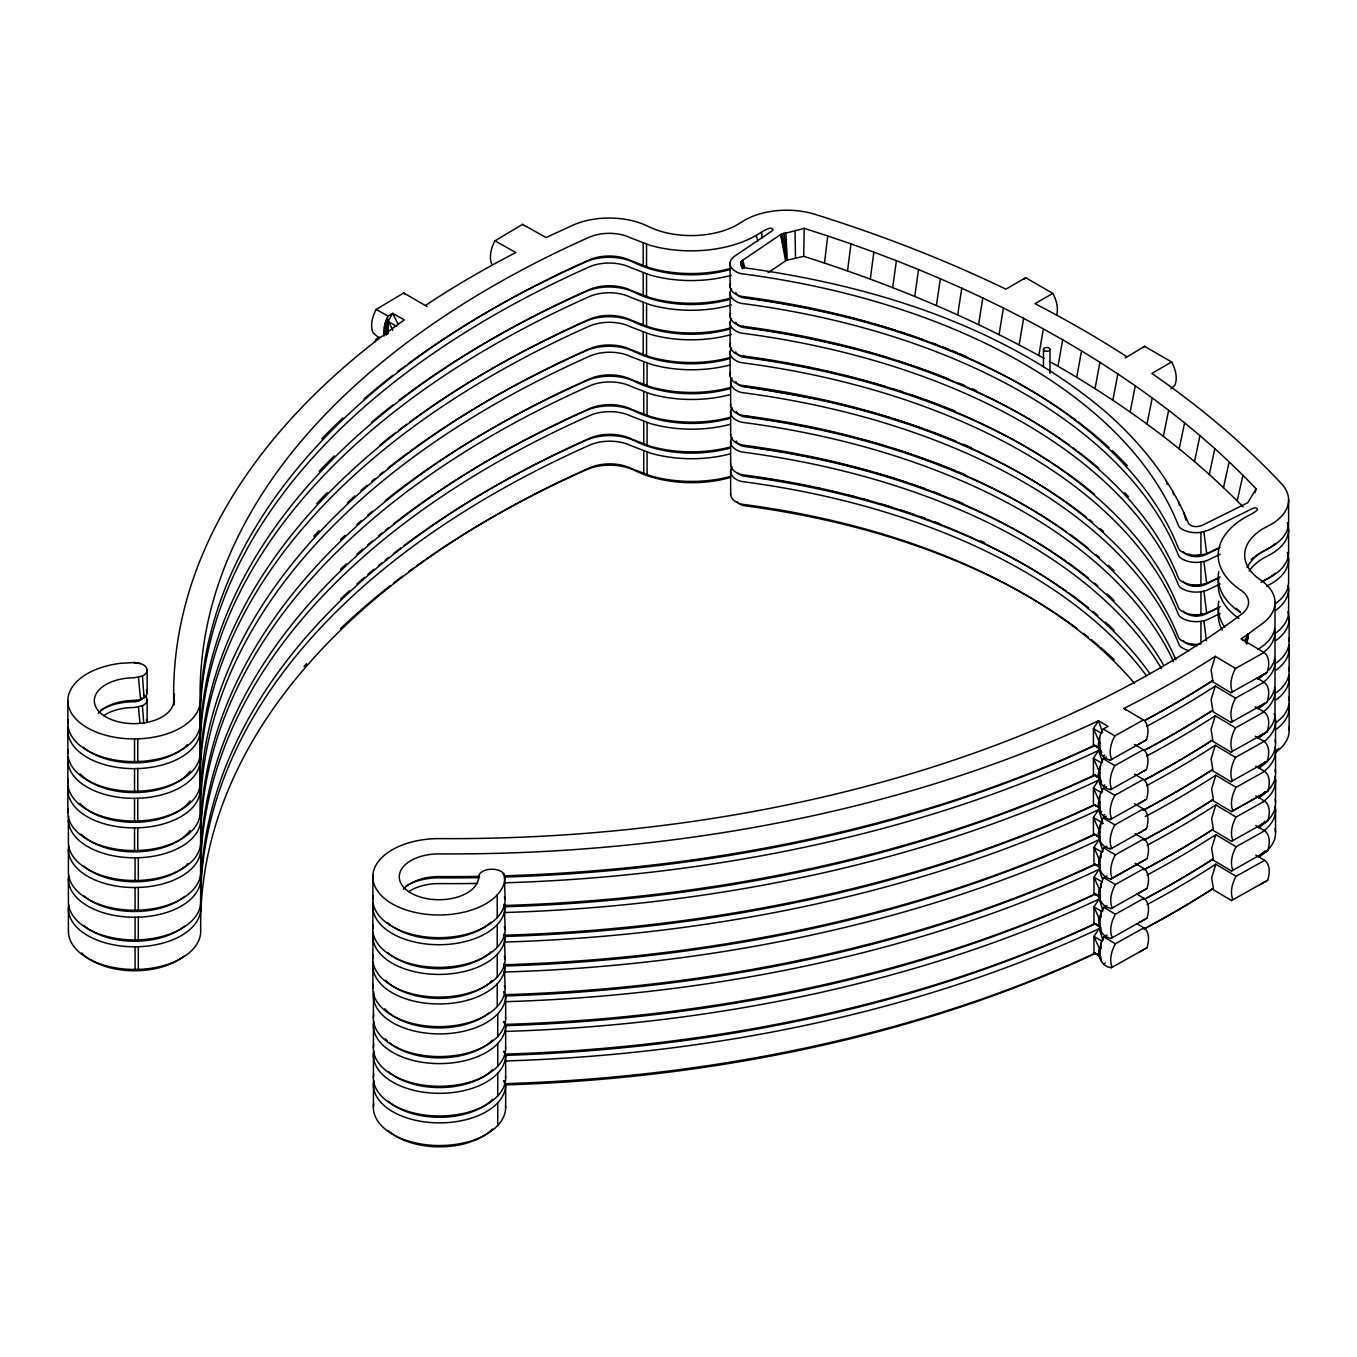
<?xml version="1.0" encoding="UTF-8"?>
<svg xmlns="http://www.w3.org/2000/svg" width="1357" height="1357" viewBox="0 0 1357 1357"><rect width="100%" height="100%" fill="white"/><g stroke="black" fill="none" stroke-linecap="round" stroke-linejoin="round"><path stroke-width="1.5" d="M1044.025 358.384C967.829 315.977 886.783 282.663 803.7 256.32L804.226 228.349L780.716 234.473L741.974 260.714L740.668 264.004L742.432 268.567M383.692 332.346L383.98 335.79L384.336 326.511L386.236 320.201L388.085 316.13L392.631 313.348L404.335 319.896A1025.451 592.042 0 0 0 173.696 700.483A39.692 22.916 0 0 1 134.326 723.654A39.692 22.916 0 0 1 94.312 700.84A39.692 22.916 0 0 1 133.936 677.822L142.434 676.023A13.231 7.633 0 0 0 140.5 663.556L133.885 662.538L120.96 663.285A66.154 38.2 0 0 0 68.206 704.673A66.154 38.2 0 0 0 134.53 738.92L141.026 738.717A66.154 38.2 0 0 0 200.157 700.314A998.989 576.759 0 0 1 589.04 237.305A33.077 19.1 0 0 1 630.784 237.933L649.901 245.261A92.615 53.466 0 0 0 756.29 235.389L761.514 232.149A33.077 19.1 0 0 1 768.876 228.468A2.646 1.527 0 0 1 772.303 228.756A2.646 1.527 0 0 1 772.32 230.741L734.816 256.032A19.846 11.467 0 0 0 737.088 272.248A13.231 7.633 0 0 0 742.686 273.86A578.455 333.958 0 0 1 1178.351 525.38A13.231 7.633 0 0 0 1181.133 528.619A19.846 11.467 0 0 0 1200.928 532.368L1209.223 529.925L1253.02 508.281A2.646 1.527 0 0 1 1256.48 508.281A2.646 1.527 0 0 1 1256.972 510.266A33.077 19.1 0 0 1 1250.577 514.507A92.615 53.466 0 0 0 1240.569 589.99A33.077 19.1 0 0 1 1241.672 614.093A998.989 576.759 0 0 1 439.685 838.609A66.154 38.2 0 0 0 373.192 872.755L372.819 876.503A66.154 38.2 0 0 0 438.65 914.991A66.154 38.2 0 0 0 505.126 876.876L502.039 871.957A13.231 7.633 0 0 0 489.623 869.328L487.384 869.667A13.231 7.633 0 0 0 478.665 876.843A39.692 22.916 0 0 1 438.769 899.725A39.692 22.916 0 0 1 399.28 876.622A39.692 22.916 0 0 1 439.397 853.892A1025.451 592.042 0 0 0 1098.576 720.737L1108.041 726.385L1103.224 728.997C1096.626 739.022 1095.625 756.511 1110.213 760.191L1146.444 739.853A24.477 14.367 -59.2 0 0 1143.34 719.973L1123.935 708.405A1025.451 592.042 0 0 0 1215.278 656.347L1235.548 668.441L1264.062 652.496A24.477 14.367 -59.2 0 1 1267.167 672.36L1259.466 676.753M386.474 335.009L387.101 318.132L392.733 330.362M384.981 334.721L385.456 322.304M385.693 334.195L386.236 320.201M1098.525 774.745L1101.239 762.719L1103.224 758.716L1106.43 756.969M1098.525 834.012L1101.239 821.969L1103.224 817.966L1106.43 816.219M1099.068 893.652L1101.782 881.609L1103.767 877.623L1106.973 875.876M1099.068 952.902L1101.782 940.876L1103.767 936.873L1106.973 935.126M387.491 334.009L388.085 321.524L392.631 313.348L398.28 324.544M504.329 874.264L505.126 899.555A66.154 38.2 0 0 1 438.65 937.687A66.154 38.2 0 0 1 372.819 899.182L373.175 895.433M373.192 902.456L372.819 906.205A66.154 38.2 0 0 0 438.65 944.709A66.154 38.2 0 0 0 505.126 906.578L504.329 903.966L505.126 929.274A66.154 38.2 0 0 1 438.65 967.388A66.154 38.2 0 0 1 372.819 928.9L373.005 904.339M372.819 928.9L373.192 925.152M373.192 932.174L372.819 935.923A66.154 38.2 0 0 0 438.65 974.411A66.154 38.2 0 0 0 505.126 936.296L504.329 933.684L505.126 958.975A66.154 38.2 0 0 1 438.65 997.107A66.154 38.2 0 0 1 372.819 958.602L373.005 934.04M372.819 958.602L373.192 954.853M373.192 961.723L372.819 965.472A66.154 38.2 0 0 0 438.65 1003.959A66.154 38.2 0 0 0 505.126 965.828L504.329 963.216L505.126 988.524A66.154 38.2 0 0 1 438.65 1026.655A66.154 38.2 0 0 1 372.819 988.15L373.005 963.589M372.819 988.15L373.192 984.402M373.718 991.645L373.362 995.393A66.154 38.2 0 0 0 439.193 1033.898A66.154 38.2 0 0 0 505.669 995.767L503.905 991.95L505.669 995.767L505.669 1018.462A66.154 38.2 0 0 1 439.193 1056.577A66.154 38.2 0 0 1 373.362 1018.089L373.548 993.528M373.362 1018.089L373.718 1014.341M373.735 1021.363L373.362 1025.112A66.154 38.2 0 0 0 439.193 1063.6A66.154 38.2 0 0 0 505.669 1025.485L503.905 1021.651L505.669 1025.485L505.669 1048.164A66.154 38.2 0 0 1 439.193 1086.295A66.154 38.2 0 0 1 373.362 1047.791L373.548 1023.229M373.362 1047.791L373.735 1044.042M373.735 1051.064L373.362 1054.813A66.154 38.2 0 0 0 439.193 1093.318A66.154 38.2 0 0 0 505.669 1055.186L503.905 1051.37L505.669 1055.186L505.669 1077.882A66.154 38.2 0 0 1 439.193 1115.997A66.154 38.2 0 0 1 373.362 1077.509L373.548 1052.947M373.362 1077.509L373.735 1073.76M373.735 1080.613L373.362 1084.362A66.154 38.2 0 0 0 439.193 1122.867A66.154 38.2 0 0 0 505.669 1084.735L503.905 1080.918L505.669 1084.735L505.669 1107.431A66.154 38.2 0 0 1 439.193 1145.545A66.154 38.2 0 0 1 373.362 1107.058L373.548 1082.496M373.362 1107.058L373.735 1103.309M824.462 263.037L827.753 235.965L804.226 228.349M847.531 270.925L850.975 243.887L827.753 235.965M870.278 279.118L873.857 252.131L850.975 243.887M892.685 287.616L896.383 260.697L873.857 252.131M914.737 296.437L918.553 269.551L896.383 260.697M936.398 305.546L940.367 278.728L918.553 269.551M957.703 314.96L961.774 288.193L940.367 278.728M978.584 324.662L982.79 297.946L961.774 288.193M999.074 334.636L1003.417 307.988L982.79 297.946M1019.158 344.915L1023.602 318.318L1003.417 307.988M1038.8 355.449L1043.363 328.903L1023.602 318.318M1246.795 643.405L1248.474 633.787L1262.621 623.423A59.538 34.383 0 0 0 1264.198 582.679L1256.65 577.064A66.154 38.2 0 0 1 1263.062 528.704L1271.984 523.836A59.538 34.383 0 0 0 1281.415 483.635A1157.758 668.424 0 0 0 1151.856 373.429L1171.668 361.98A24.477 14.13 60 0 1 1174.721 385.354L1170.921 388.848M1246.693 644.066L1248.474 633.787L1241.248 638.893L1242.707 640.233M1243.114 506.958C1188.766 451.253 1125.224 405.149 1058.002 366.254L1062.667 339.776L1043.363 328.903M1076.746 377.314L1081.529 350.903L1062.667 339.776M1095.031 388.628L1099.933 362.302L1081.529 350.903M1106.973 846.157L1103.767 847.904C1097.168 857.912 1096.168 875.418 1110.755 879.082L1146.987 858.744A24.477 14.367 -59.2 0 0 1143.883 838.88L1135.063 833.622M1106.973 905.577L1103.767 907.324C1097.168 917.332 1096.168 934.837 1110.755 938.501L1146.987 918.163A24.477 14.367 -59.2 0 0 1143.883 898.3L1136.827 894.093M1112.859 400.196L1117.846 373.938L1099.933 362.302M1130.177 412.019L1135.283 385.812L1117.846 373.938M1147.021 424.062L1152.229 397.923L1135.283 385.812M1163.356 436.343L1168.648 410.272L1152.229 397.923M1179.182 448.828L1184.576 422.841L1168.648 410.272M1194.499 461.55L1199.978 435.631L1184.576 422.841M1209.274 474.458L1214.837 448.624L1199.978 435.631M1223.505 487.57L1229.154 461.821L1214.837 448.624M1237.211 500.886L1242.927 475.204L1229.154 461.821M1246.15 643.235L1248.474 633.787L1244.81 640.419M1106.43 786.687L1103.224 788.417C1096.626 798.442 1095.625 815.93 1110.213 819.611L1146.444 799.273A24.477 14.367 -59.2 0 0 1143.34 779.393L1134.52 774.135M1254.954 492.812L1256.141 488.774L1242.927 475.204M1245.353 642.607L1248.474 633.787M1215.278 656.347L1211.106 669.951L1212.802 680.62A1025.434 592.025 0 0 1 1144.731 720.346M1259.466 706.471L1267.167 702.078A24.477 14.367 -59.2 0 0 1264.062 682.198L1235.548 698.143L1215.278 686.048L1211.106 699.652L1212.802 710.339A1025.434 592.025 0 0 1 1144.731 750.065M1259.466 736.173L1267.167 731.779A24.477 14.367 -59.2 0 0 1264.062 711.916L1235.548 727.861L1215.278 715.767L1211.106 729.371L1212.802 740.04A1025.434 592.025 0 0 1 1144.731 779.766M1259.466 765.721L1267.167 761.328A24.477 14.367 -59.2 0 0 1264.062 741.448L1235.548 757.393L1215.278 745.315L1211.106 758.919L1212.802 769.589A1025.434 592.025 0 0 1 1144.731 809.315M1143.798 840.204A1020.125 588.972 0 0 0 1212.123 800.053L1231.477 811.605L1267.709 791.267A24.477 14.367 -59.2 0 0 1264.605 771.387L1236.091 787.331L1215.821 775.254L1211.648 788.841L1213.345 799.527A1025.434 592.025 0 0 1 1145.274 839.254M1260.008 825.361L1267.726 820.968A24.477 14.367 -59.2 0 0 1264.605 801.105L1236.091 817.05L1215.821 804.955L1211.648 818.559L1213.345 829.229A1025.434 592.025 0 0 1 1145.274 868.955M1260.008 855.08L1267.726 850.686A24.477 14.367 -59.2 0 0 1264.605 830.806L1236.091 846.751L1215.821 834.674L1211.648 848.261L1213.345 858.947A1025.434 592.025 0 0 1 1145.274 898.673M1260.008 884.628L1267.709 880.218A24.477 14.367 -59.2 0 0 1264.605 860.355L1236.091 876.3L1215.821 864.205L1211.648 877.809L1213.345 888.496A1025.434 592.025 0 0 1 1145.274 928.222M100.876 710.169A44.985 25.97 0 0 1 133.919 701.773L137.888 701.145L144.063 697.769A13.231 7.633 0 0 0 146.335 690.238M1256.141 488.774L1247.846 502.684L1202.336 525.278C1198.112 527.076 1192.141 527.415 1188.698 523.904C1170.972 479.733 1140.219 441.856 1104.462 410.883C1004.248 326.257 874.264 285.852 746.197 268.041L740.939 264.852M1103.105 851.348L1099.119 839.644L1093.963 847.463L1093.963 863.663L1100.493 867.564M1102.444 879.115L1099.119 869.345L1093.963 877.165L1093.963 893.381L1100.493 897.265M1103.105 910.768L1099.119 899.063L1093.963 906.883L1093.963 923.082L1100.493 926.984M1103.105 940.316L1099.119 928.612L1093.963 936.415L1093.963 952.631L1100.493 956.532M1125.174 358.011L1144.528 346.323L1171.668 361.98M137.888 701.145L140.551 699.466L138.465 677.347M1110.213 760.191L1111.705 759.258A24.477 14.35 -59.2 0 1 1114.826 735.918L1143.34 719.973M1145.003 720.363A1020.125 588.972 0 0 0 1211.58 681.146L1230.935 692.698L1232.427 691.782A24.477 14.367 -59.2 0 1 1235.548 668.441M1099.73 766.875L1099.73 781.327L1099.204 768.944L1099.204 779.834L1098.814 770.963L1098.814 778.206L1098.593 772.913C1096.88 780.224 1104.276 790.894 1111.705 788.977A24.477 14.35 -59.2 0 1 1114.826 765.636L1143.34 749.692A24.477 14.367 -59.2 0 1 1146.444 769.555L1138.744 773.948M1145.003 750.082A1020.125 588.972 0 0 0 1211.58 710.864L1230.952 722.416L1232.427 721.483A24.477 14.367 -59.2 0 1 1235.548 698.143M1110.213 819.611L1111.705 818.695A24.477 14.35 -59.2 0 1 1114.826 795.338L1143.34 779.393M1145.003 779.783A1020.125 588.972 0 0 0 1211.58 740.566L1230.952 752.117L1232.427 751.201A24.477 14.367 -59.2 0 1 1235.548 727.861M1099.73 826.142L1099.73 840.577L1099.204 828.211L1099.204 839.084L1098.814 830.23L1098.814 837.473L1098.593 832.163C1096.88 839.474 1104.276 850.144 1111.705 848.227A24.477 14.35 -59.2 0 1 1114.826 824.886L1143.34 808.942A24.477 14.367 -59.2 0 1 1146.444 828.805L1138.744 833.215M1143.256 810.265A1020.125 588.972 0 0 0 1211.58 770.114L1230.952 781.666L1232.427 780.75A24.477 14.367 -59.2 0 1 1235.548 757.393M1110.755 879.082L1146.987 858.744M1231.477 811.605L1267.709 791.267M1099.747 887.851L1099.747 898.724L1099.357 889.87L1099.357 897.113L1099.136 891.82C1097.423 899.131 1104.819 909.784 1112.248 907.884A24.477 14.35 -59.2 0 1 1115.369 884.527L1143.883 868.582A24.477 14.367 -59.2 0 1 1146.987 888.462L1139.286 892.855M1143.798 869.905A1020.125 588.972 0 0 0 1212.123 829.772L1231.494 841.306L1232.97 840.39A24.477 14.367 -59.2 0 1 1236.091 817.05M1110.755 938.501L1112.248 937.585A24.477 14.35 -59.2 0 1 1115.369 914.245L1143.883 898.3M1143.798 899.623A1020.125 588.972 0 0 0 1212.123 859.473L1231.494 871.024L1232.97 870.108A24.477 14.367 -59.2 0 1 1236.091 846.751M1099.747 947.101L1099.747 957.974L1099.357 949.12L1099.357 956.363L1099.136 951.07C1097.423 958.381 1104.819 969.051 1112.248 967.134A24.477 14.35 -59.2 0 1 1115.369 943.777L1143.883 927.849A24.477 14.367 -59.2 0 1 1146.987 947.712L1139.286 952.105M1143.798 929.155A1020.125 588.972 0 0 0 1212.123 889.022L1231.494 900.556L1232.97 899.64A24.477 14.367 -59.2 0 1 1236.091 876.3M768.062 272.655L786.466 260.323L803.7 256.32M378.874 337.774L373.09 332.838A24.477 13.909 -60.8 0 1 376.11 309.43L403.724 292.959L427.201 306.631M491.896 264.242A24.477 13.909 -60.8 0 1 494.915 240.834L522.53 224.363L546.091 237.543L572.875 225.194A59.538 34.383 0 0 1 643.455 224.295L653.175 228.655A66.154 38.2 0 0 0 736.953 224.94L745.383 219.8A59.538 34.383 0 0 1 815.014 214.355A1157.758 668.424 0 0 1 1005.893 289.16L1025.705 277.71L1052.845 293.383A24.477 14.13 60 0 1 1056.747 314.519M379.553 337.079L376.11 339.131A24.477 13.909 -60.8 0 0 374.583 342.32M139.025 700.687L142.434 698.702M1052.845 293.383L1035.001 303.68A1157.758 668.424 0 0 1 1126.7 356.62M1146.444 739.853L1138.744 744.247M1146.444 799.273L1138.744 803.666M1146.987 918.163L1139.286 922.556M1230.935 692.698L1267.167 672.36M1110.213 789.893L1146.444 769.555M1230.952 722.416L1267.167 702.078M1230.952 752.117L1267.167 731.779M1110.213 849.143L1146.444 828.805M1230.952 781.666L1267.167 761.328M1112.248 878.166A24.477 14.35 -59.2 0 1 1115.369 854.825L1143.883 838.88M1110.755 908.8L1146.987 888.462M1231.494 841.306L1267.726 820.968M1231.494 871.024L1267.726 850.686M1110.755 968.05L1146.987 947.712M1231.494 900.556L1267.709 880.218M1266.641 586.173L1271.984 583.256A59.538 34.383 0 0 0 1287.369 552.418M1103.224 756.019L1104.835 755.137M1103.224 785.72L1104.835 784.855M1103.224 815.438L1104.835 814.556M1103.767 963.877L1105.378 963.012M1220.164 547.21L1206.678 553.673L1200.928 555.047A19.846 11.467 0 0 1 1181.133 551.298A13.231 7.633 0 0 1 1178.351 548.075A578.455 333.958 0 0 0 742.686 296.538A13.231 7.633 0 0 1 737.088 294.927A19.846 11.467 0 0 1 730.592 283.511M1218.671 548.245L1205.779 554.623A14.554 8.396 0 0 1 1185.187 553.656A7.938 4.58 0 0 1 1183.508 551.705M1220.164 554.233L1206.695 560.695L1200.928 562.086A19.846 11.467 0 0 1 1181.133 558.321A13.231 7.633 0 0 1 1178.351 555.098A578.455 333.958 0 0 0 742.686 303.561A13.231 7.633 0 0 1 737.105 301.949A19.846 11.467 0 0 1 731.559 288.82M1220.164 576.912L1206.695 583.391L1200.928 584.765A19.846 11.467 0 0 1 1181.133 581.017A13.231 7.633 0 0 1 1178.351 577.777A578.455 333.958 0 0 0 742.686 326.257A13.231 7.633 0 0 1 737.105 324.645A19.846 11.467 0 0 1 730.592 313.23M1218.671 577.946L1205.779 584.324A14.554 8.396 0 0 1 1185.187 583.357A7.938 4.58 0 0 1 1183.508 581.424M1220.164 583.934L1206.695 590.414L1200.928 591.788A19.846 11.467 0 0 1 1181.133 588.039A13.231 7.633 0 0 1 1178.351 584.799A578.455 333.958 0 0 0 742.686 333.279A13.231 7.633 0 0 1 737.105 331.668A19.846 11.467 0 0 1 731.559 318.522M1220.164 606.63L1206.695 613.093L1200.928 614.484A19.846 11.467 0 0 1 1181.133 610.718A13.231 7.633 0 0 1 1178.351 607.495A578.455 333.958 0 0 0 742.686 355.958A13.231 7.633 0 0 1 737.105 354.347A19.846 11.467 0 0 1 730.592 342.931M1218.671 607.665L1205.779 614.043A14.554 8.396 0 0 1 1185.187 613.076A7.938 4.58 0 0 1 1183.508 611.125M1220.164 613.483L1206.695 619.962L1200.928 621.336A19.846 11.467 0 0 1 1181.133 617.571A13.231 7.633 0 0 1 1178.351 614.348A578.455 333.958 0 0 0 742.686 362.828A13.231 7.633 0 0 1 737.088 361.216A19.846 11.467 0 0 1 731.559 348.07M1212.802 680.62L1211.58 681.146M1212.802 710.339L1211.58 710.864M1213.345 799.527L1212.123 800.053M1213.345 829.229L1212.123 829.772M1213.345 858.947L1212.123 859.473M1213.345 888.496L1212.123 889.022M1202.336 554.996L1192.532 555.81M1201.132 585.206L1202.336 584.697M1201.132 614.755L1202.336 614.246M144.029 694.971A13.231 7.633 0 0 1 142.434 705.725L133.936 707.523A39.692 22.916 0 0 0 103.624 715.699M1199.792 585.596L1192.532 585.529M98.281 713.443A39.692 22.916 0 0 1 133.936 700.5L138.465 700.042M1198.367 615.399L1193.939 615.349M68.138 719.855A66.154 38.2 0 0 0 134.53 761.616L141.026 761.396A66.154 38.2 0 0 0 200.157 723.01A998.989 576.759 0 0 1 589.04 259.984A33.077 19.1 0 0 1 630.784 260.629L649.901 267.94A92.615 53.483 0 0 0 731.355 268.245M68.138 726.877A66.154 38.2 0 0 0 134.53 768.639L141.026 768.418A66.154 38.2 0 0 0 200.157 730.032A998.989 576.759 0 0 1 589.04 267.007A33.077 19.1 0 0 1 630.784 267.651L649.901 274.962A92.615 53.466 0 0 0 731.355 275.267M68.138 749.573A66.154 38.2 0 0 0 134.53 791.335L141.026 791.114A66.154 38.2 0 0 0 200.157 752.711A998.989 576.759 0 0 1 589.04 289.703A33.077 19.1 0 0 1 630.784 290.33L649.901 297.658A92.615 53.483 0 0 0 731.355 297.946M68.138 756.595A66.154 38.2 0 0 0 134.53 798.357L141.026 798.137A66.154 38.2 0 0 0 200.157 759.733A998.989 576.759 0 0 1 589.04 296.725A33.077 19.1 0 0 1 630.784 297.353L649.901 304.68A92.615 53.466 0 0 0 731.355 304.969M68.138 779.274A66.154 38.2 0 0 0 134.53 821.036L141.026 820.815A66.154 38.2 0 0 0 200.157 782.429A998.989 576.759 0 0 1 589.04 319.404A33.077 19.1 0 0 1 630.784 320.048L649.901 327.359A92.615 53.483 0 0 0 731.355 327.665M68.138 786.127A66.154 38.2 0 0 0 134.53 827.889L141.026 827.685A66.154 38.2 0 0 0 200.157 789.282A998.989 576.759 0 0 1 589.04 326.257A33.077 19.1 0 0 1 630.784 326.901L649.901 334.229A92.615 53.466 0 0 0 731.355 334.517M68.138 808.823A66.154 38.2 0 0 0 134.53 850.585L141.026 850.364A66.154 38.2 0 0 0 200.157 811.961A998.989 576.759 0 0 1 589.04 348.953A33.077 19.1 0 0 1 630.784 349.58L649.901 356.908A92.615 53.483 0 0 0 731.355 357.213M68.681 816.066A66.154 38.2 0 0 0 135.072 857.828L141.569 857.607A66.154 38.2 0 0 0 200.7 819.221A998.989 576.759 0 0 1 589.583 356.196A33.077 19.1 0 0 1 631.327 356.84L650.444 364.151A92.615 53.466 0 0 0 730.168 364.931M68.393 819.815L68.393 842.51A66.154 38.2 0 0 0 135.072 880.523L141.569 880.303A66.154 38.2 0 0 0 200.7 841.9A998.989 576.759 0 0 1 589.583 378.891A33.077 19.1 0 0 1 631.327 379.519L650.444 386.847A92.615 53.483 0 0 0 730.168 387.61M68.681 845.784A66.154 38.2 0 0 0 135.072 887.546L141.569 887.325A66.154 38.2 0 0 0 200.7 848.922A998.989 576.759 0 0 1 589.583 385.914A33.077 19.1 0 0 1 631.327 386.541L650.444 393.869A92.615 53.466 0 0 0 730.168 394.633M68.393 849.533L68.393 872.212A66.154 38.2 0 0 0 135.072 910.225L141.569 910.021A66.154 38.2 0 0 0 200.7 871.618A998.989 576.759 0 0 1 589.583 408.593A33.077 19.1 0 0 1 631.327 409.237L650.444 416.548A92.615 53.483 0 0 0 730.168 417.328M68.681 875.486A66.154 38.2 0 0 0 135.072 917.247L141.569 917.027A66.154 38.2 0 0 0 200.7 878.641A998.989 576.759 0 0 1 589.583 415.615A33.077 19.1 0 0 1 631.327 416.26L650.444 423.571A92.615 53.466 0 0 0 730.168 424.351M68.393 879.234L68.393 901.93A66.154 38.2 0 0 0 135.072 939.943L141.569 939.722A66.154 38.2 0 0 0 200.7 901.319A998.989 576.759 0 0 1 589.583 438.311A33.077 19.1 0 0 1 631.327 438.939L650.444 446.266A92.615 53.483 0 0 0 730.168 447.03M68.681 905.034A66.154 38.2 0 0 0 135.072 946.796L141.569 946.575A66.154 38.2 0 0 0 200.7 908.189A998.989 576.759 0 0 1 589.583 445.164A33.077 19.1 0 0 1 631.327 445.808L650.444 453.119A92.615 53.466 0 0 0 730.168 453.883M68.393 908.783L68.393 931.479A66.154 38.2 0 0 0 135.072 969.475L141.569 969.271A66.154 38.2 0 0 0 200.7 930.868A998.989 576.759 0 0 1 589.583 467.843A33.077 19.1 0 0 1 631.327 468.487L650.444 475.815A92.615 53.483 0 0 0 730.168 476.578M138.414 662.996L133.885 662.538L140.5 663.556M746.197 297.76L762.939 300.151M748.301 327.766L765.026 330.158M750.387 357.603L765.026 359.707M757.206 418.16L744.043 415.904M761.379 418.753L784.227 422.383M753.016 447.267L784.227 452.102M750.93 476.511L745.79 475.747M755.103 477.104L775.933 480.293M765.026 300.44L802.157 306.886M767.095 330.497L781.615 332.855M769.165 360.368L773.32 361.047M777.459 361.725L781.615 362.404M780.088 480.972L784.227 481.633M746.197 357.01L743.5 356.246M746.74 446.368L744.043 445.605M783.684 333.194L802.157 336.587M785.737 363.116L810.282 367.798M786.28 422.756L818.95 429.117M786.28 452.475L818.95 458.819M788.332 482.397L792.437 483.143M796.542 483.906L800.647 484.653M804.192 307.293L838.473 314.722M804.192 337.011L856.284 348.851M814.336 368.629L818.407 369.46M818.95 399.399L744.043 386.185M802.699 485.043L812.86 487.112M816.914 487.943L820.968 488.774M826.447 371.241L834.47 373.056M820.968 399.823L837.015 403.453M820.968 429.524L837.015 433.154M820.968 459.243L837.015 462.873M828.991 490.589L837.015 492.421M842.443 315.706L856.284 319.149M844.41 375.448L856.284 378.399M839.016 403.911L872.432 412.562M839.016 433.612L872.432 442.28M839.016 463.331L872.432 471.982M846.938 494.83L854.859 496.798M858.235 319.675L869.939 322.847M864.087 350.971L871.889 353.091M860.185 379.451L871.889 382.64M862.679 498.884L868.531 500.479M745.247 327.291L742.771 326.308M873.823 323.916L889.174 328.445M873.823 353.617L889.174 358.146M873.823 383.166L885.341 386.558M874.366 413.105L891.634 418.193M874.366 442.806L885.884 446.199M876.3 473.084L891.634 477.613M882.05 504.329L891.634 507.162M1193.074 644.999L1190.276 643.812M891.091 329.005L896.756 330.82M900.522 332.024L906.171 333.822M896.756 360.521L922.845 369.24M892.974 388.865L902.405 391.868M893.517 418.804L908.596 423.621M893.517 448.505L908.596 453.323M893.517 478.224L908.596 483.041M899.182 509.57L914.143 514.49M908.054 334.433L922.845 339.538M909.902 394.327L922.845 398.788M910.445 424.249L923.388 428.727M910.445 453.967L941.554 465.129M910.445 483.669L925.237 488.774M919.69 516.406L925.237 518.323M931.954 342.863L937.382 344.882M924.694 369.884L941.012 375.94M924.694 399.416L941.012 405.472M925.237 429.355L941.554 435.41M934.311 492.15L939.739 494.152M934.311 521.682L939.739 523.7M942.776 346.934L948.102 349.054M951.647 350.462L956.956 352.583M942.776 376.635L948.102 378.756M942.776 406.184L955.192 411.137M943.319 436.123L955.735 441.059M943.319 465.824L955.735 470.777M950.409 498.358L955.735 500.479M744.331 297.336L742.771 296.606M958.907 353.414L966.71 356.738M958.907 383.132L964.759 385.625M963.351 444.265L971.137 447.606M957.499 471.49L965.302 474.814M957.499 501.191L963.351 503.684M1102.562 732.458L1098.576 720.737L1093.42 728.556L1093.42 744.756L1094.878 745.553A1020.125 588.972 0 0 1 504.821 877.046M1101.731 752.338L1098.576 750.455L1093.42 758.275L1093.42 774.474L1094.878 775.254A1020.125 588.972 0 0 1 504.821 906.747M1101.731 782.039L1098.576 780.156L1093.42 787.976L1093.42 804.175L1094.878 804.972A1020.125 588.972 0 0 1 504.821 936.466M1101.731 811.588L1098.576 809.705L1093.42 817.525L1093.42 833.724L1094.878 834.504A1020.125 588.972 0 0 1 504.821 965.997M505.177 994.681A1025.434 592.025 0 0 0 1094.997 864.256L1100.273 867.344L1093.963 863.663M505.177 1024.399A1025.434 592.025 0 0 0 1094.997 893.975L1100.273 897.062L1093.963 893.381M1095.286 953.343L1100.273 956.312L1095.421 953.411A1020.125 588.972 0 0 1 505.364 1084.905M1093.963 923.082L1100.357 926.814M972.545 388.95L976.345 390.697M980.687 540.866L984.487 542.613M494.915 240.834L515.847 252.538A1025.451 592.042 0 0 0 425.708 305.257M376.11 309.43L388.085 316.13M396.702 326.342L388.085 321.524L388.085 333.686M1049.266 361.335L1058.002 366.254M1093.963 952.631L1100.086 956.244M504.634 875.791A1025.434 592.025 0 0 0 1094.454 745.366L1099.543 748.369L1094.59 745.417M504.634 905.492A1025.434 592.025 0 0 0 1094.454 775.068L1099.543 778.087L1094.59 775.135M1094.997 864.256L1100.086 867.276M1094.997 893.975L1100.086 896.977M505.177 1054.101A1025.434 592.025 0 0 0 1094.997 923.676L1100.086 926.695M1095.133 864.324L1100.171 867.31M1095.133 894.042L1100.171 897.028M1095.133 923.744L1100.171 926.729L1095.286 923.812A1020.125 588.972 0 0 1 505.364 1055.356M1094.743 745.485L1099.73 748.453L1094.454 745.366M1094.743 775.203L1099.73 778.155L1094.454 775.068M1094.743 804.905L1099.73 807.873L1094.454 804.786A1025.434 592.025 0 0 1 504.634 935.21M1094.743 834.453L1099.73 837.422M1241.248 638.893L1264.062 652.496M1257.04 678.008L1264.062 682.198M1255.293 706.675L1264.062 711.916M1255.293 736.223L1264.062 741.448M1255.836 766.162L1264.605 771.387M1255.836 795.864L1264.605 801.105M1134.52 744.433L1143.34 749.692M1103.224 728.997L1114.826 735.918M1101.596 733.425L1093.42 728.556L1099.95 743.263M1255.836 825.582L1264.605 830.806M1093.42 744.756L1099.95 748.657M1103.224 758.716L1114.826 765.636M1101.596 763.143L1093.42 758.275L1099.95 772.964M1255.836 855.131L1264.605 860.355M1093.42 774.474L1099.95 778.375M1134.52 803.683L1143.34 808.942M1103.224 788.417L1114.826 795.338M1101.596 792.844L1093.42 787.976L1099.95 802.682M1093.42 804.175L1099.95 808.077M1103.224 817.966L1114.826 824.886M1103.224 823.377L1093.42 817.525L1099.95 832.231M1093.42 833.724L1099.95 837.625M1135.063 863.323L1143.883 868.582M1103.767 847.904L1115.369 854.825M1102.138 852.332L1093.963 847.463L1099.679 860.321M1103.767 877.623L1115.369 884.527M1102.138 882.05L1093.963 877.165L1099.679 890.039M1136.827 923.642L1143.883 927.849M1103.767 907.324L1115.369 914.245M1102.138 911.751L1093.963 906.883L1099.679 919.741M1103.767 936.873L1115.369 943.777M1102.138 941.3L1093.963 936.415L1099.679 949.289M1099.713 837.473L1094.454 834.318A1025.434 592.025 0 0 1 504.634 964.742M1094.997 923.676L1100.256 926.831M1100.256 956.38L1094.997 953.225A1025.434 592.025 0 0 1 505.177 1083.649M1190.428 555.047L1189.156 554.148M133.936 700.5L135.31 701.705M1123.935 708.405L1125.648 709.915M503.362 873.043L505.126 876.876M504.329 896.943L505.126 899.555M504.329 926.661L505.126 929.274M504.329 956.363L505.126 958.975M504.329 985.911L505.126 988.524M740.668 264.004L742.211 267.855M740.651 263.156L742.788 268.686M136.226 700.382L136.633 701.484M740.871 262.291L742.941 268.024M1102.562 762.159L1098.576 750.455A1025.451 592.042 0 0 1 505.126 882.796M1102.562 791.877L1098.576 780.156A1025.451 592.042 0 0 1 505.126 912.498M1102.562 821.426L1098.576 809.705A1025.451 592.042 0 0 1 505.126 942.046M743.178 267.516L741.312 261.477L743.297 267.397M741.312 261.477L743.161 267.227M504.872 993.154L505.669 995.767M504.872 1022.873L505.669 1025.485M504.872 1052.574L505.669 1055.186M504.872 1082.123L505.669 1084.735M1183.762 512.488L1185.882 520.087M1178.487 501.717L1179.538 505.499M1172.601 491.047L1173.652 494.813M1166.121 480.497L1167.257 484.585M741.974 260.714L744.077 268.381M756.29 235.389L757.868 241.224M742.856 260.001L744.688 267.889M785.567 260.849L780.716 234.473L786.466 260.323L782.226 233.625M505.466 1017.139L505.669 1018.462M505.466 1046.841L505.669 1048.164M505.466 1076.559L505.669 1077.882M505.466 1106.091L505.669 1107.431M1203.896 531.808L1206.678 553.673M1203.896 561.527L1206.695 583.391M1203.896 591.228L1206.695 613.093M1203.896 620.777L1206.441 640.657M783.956 232.912L787.297 260.001L785.856 232.403M761.514 232.149L762.125 237.967M138.465 707.065L139.975 723.145M142.434 676.023L144.063 697.769M142.434 705.725L143.774 723.518M1102.189 819.933L1102.393 823.869M1101.07 750.336L1101.239 754.153M1101.07 780.054L1101.239 783.871M1100.408 824.038L1100.578 827.855M1100.951 853.977L1101.121 857.794M1100.968 883.695L1101.121 887.512M1100.968 913.397L1101.121 917.213M1100.781 927.34L1100.968 931.292M1100.968 942.945L1101.206 948.662M1100.781 956.889L1100.968 960.841M795.049 230.368L795.49 258.169M1289.15 618.521L1289.15 641.216M1289.15 648.239L1289.15 670.918M1289.15 677.94L1289.15 700.636M1289.15 707.489L1289.15 730.168M1288.607 499.63L1288.607 522.309A59.538 34.383 0 0 1 1267.794 548.805A66.154 38.2 0 0 0 1247.1 567.514M1288.607 529.332L1288.607 552.028A59.538 34.383 0 0 1 1267.794 578.523A66.154 38.2 0 0 0 1263.062 581.101M1288.607 559.05L1288.607 581.729A59.538 34.383 0 0 1 1275.784 603.424M1288.607 588.582L1288.607 611.278A59.538 34.383 0 0 1 1275.784 632.973M1275.546 720.431L1275.546 743.11M1275.546 750.133L1275.546 772.828M1275.546 779.851L1275.546 802.53M1275.546 809.383L1275.546 832.078M1275.003 601.524L1275.003 624.203A59.538 34.383 0 0 1 1262.621 646.119A1025.247 591.923 0 0 1 1257.939 649.596M1275.003 631.226L1275.003 653.921A59.538 34.383 0 0 1 1268.778 670.137M1275.003 660.944L1275.003 683.623A59.538 34.383 0 0 1 1268.778 699.856M1275.003 690.492L1275.003 713.171A59.538 34.383 0 0 1 1262.621 735.07A1025.247 591.923 0 0 1 1257.939 738.564M1200.928 532.368L1200.928 555.047M1200.928 562.086L1200.928 584.765M1200.928 591.788L1200.928 614.484M1200.928 621.336L1200.928 644.015A19.846 11.467 0 0 1 1181.133 640.267A13.231 7.633 0 0 1 1178.351 637.027A578.455 333.958 0 0 0 742.686 385.507A13.231 7.633 0 0 1 737.088 383.895A19.846 11.467 0 0 1 730.592 372.48M1099.73 737.173L1099.73 751.608L1099.204 739.243L1099.204 750.116L1098.814 741.261L1098.814 748.504L1098.593 743.212L1098.593 746.791M1099.73 796.593L1099.73 811.028L1099.204 798.662L1099.204 809.535L1098.814 800.681L1098.814 807.924L1098.593 802.632L1098.593 806.228M1099.747 858.133L1099.747 869.023L1099.357 860.168L1099.357 867.394L1099.136 862.102L1099.136 865.698M1099.747 917.553L1099.747 928.442L1099.357 919.588L1099.357 926.814L1099.136 921.522L1099.136 925.118M1049.979 349.36L1049.979 373.124M1043.482 349.377L1043.482 367.204M730.643 381.504L730.66 405.997M730.643 411.222L730.66 435.716M730.643 440.923L730.66 465.417M730.643 470.472L730.66 494.966M730.1 262.613L730.117 287.107M730.1 292.315L730.117 316.809M730.1 322.033L730.117 346.527M730.1 351.565L730.117 376.059M647.085 363.099L647.085 385.778M647.085 392.801L647.085 415.496M647.085 422.519L647.085 445.198M647.085 452.051L647.085 474.746M646.543 244.192L646.543 266.871M646.543 273.893L646.543 296.589M646.543 303.612L646.543 326.291M646.543 333.16L646.543 355.839M643.727 362.031L643.727 384.71M643.744 391.732L643.744 414.428M643.744 421.45L643.744 444.129M643.744 450.982L643.744 473.678M643.184 243.124L643.184 265.819M643.201 272.842L643.201 295.521M643.201 302.543L643.201 325.239M643.201 332.092L643.201 354.771M497.765 1013.798L497.765 1036.494M497.765 1043.516L497.765 1066.195M497.765 1073.217L497.765 1095.913M497.765 1102.766L497.765 1125.445M497.222 894.908L497.222 917.586M497.222 924.609L497.222 947.305M497.222 954.327L497.222 977.006M497.222 983.859L497.222 1006.555M384.828 334.738L384.828 324.425L383.98 335.79M373.005 874.62L372.819 899.182M147.15 670.171L147.15 692.85M147.15 699.873L147.15 722.569A13.231 7.633 0 0 0 146.335 719.956M138.312 857.726L138.312 880.405M138.312 887.427L138.312 910.123M138.312 917.145L138.312 939.824M138.312 946.694L138.312 969.373M137.769 738.819L137.769 761.514M137.769 768.537L137.769 791.216M137.769 798.238L137.769 820.934M137.769 827.787L137.769 850.466M135.072 857.828L135.072 880.523M135.072 887.546L135.072 910.225M135.072 917.247L135.072 939.943M135.072 946.796L135.072 969.475M134.53 738.92L134.53 761.616M134.53 768.639L134.53 791.335M134.53 798.357L134.53 821.036M134.53 827.889L134.53 850.585M67.85 700.924L67.85 723.603M67.85 730.626L67.85 753.322M67.85 760.344L67.85 783.023M67.85 789.876L67.85 812.572M190.082 830.382A60.861 35.146 0 0 1 137.6 851.789A60.861 35.146 0 0 1 81.132 834.114M488.588 1013.119A60.861 35.146 0 0 1 384.726 1008.726M1288.268 585.257A59.538 34.383 0 0 1 1275.784 610.277M1274.562 687.134A59.538 34.383 0 0 1 1262.621 712.391M1215.278 745.315A1025.451 592.042 0 0 1 1146.529 785.669M1261.671 734.832A54.246 31.313 0 0 1 1258.431 737.529M729.065 358.774A87.323 50.413 0 0 1 634.245 351.599A38.369 22.153 0 0 0 585.8 350.852A1004.282 579.812 0 0 0 409.695 451.559M313.806 536.219A1004.282 579.812 0 0 1 319.132 530.57M347.358 502.785A1004.282 579.812 0 0 1 354.822 495.983M360.928 490.589A1004.282 579.812 0 0 1 367.119 485.246M371.835 481.243A1004.282 579.812 0 0 1 375.007 478.597M379.824 474.645A1004.282 579.812 0 0 1 383.064 472.032M387.966 468.114A1004.282 579.812 0 0 1 408.152 452.695M1197.434 645.576A14.554 8.396 0 0 1 1185.187 642.607A7.938 4.58 0 0 1 1183.508 640.674M737.513 383.878A14.554 8.396 0 0 0 740.515 385.88A7.938 4.58 0 0 0 743.873 386.847A583.747 337.011 0 0 1 1064.38 500.835M736.461 382.708A14.554 8.396 0 0 1 735.748 381.453M1065.907 501.903A583.747 337.011 0 0 1 1086.126 517M1089.349 519.578A583.747 337.011 0 0 1 1092.521 522.191M1100.29 528.755A583.747 337.011 0 0 1 1103.326 531.401M187.351 744.654A60.861 35.146 0 0 1 184.077 747.724M182.856 748.708A60.861 35.146 0 0 1 87.035 750.082M85.728 749.149A60.861 35.146 0 0 1 83.32 747.198M173.866 704.419A1025.451 592.042 0 0 1 174.391 694.004M141.739 697.973A7.938 4.58 0 0 1 140.008 700.127M490.878 922.149A60.861 35.146 0 0 1 387.848 922.879M1240.569 612.669A92.615 53.466 0 0 1 1218.84 571.534M479.394 876.368A1025.434 592.025 0 0 1 439.414 876.571A39.692 22.916 0 0 0 403.453 889.242M479.53 877.64A1020.125 588.972 0 0 1 439.481 877.826A44.985 25.97 0 0 0 406.218 886.002M403.724 292.959A24.477 13.909 -60.8 0 1 405.251 294.316M1240.094 611.736A87.323 50.413 0 0 1 1236.108 608.258M729.048 269.806A87.323 50.413 0 0 1 634.245 262.63A38.369 22.153 0 0 0 585.8 261.884A1004.282 579.812 0 0 0 408.152 363.744M321.83 438.786A1004.282 579.812 0 0 1 342.948 417.939M364.015 398.941A1004.282 579.812 0 0 1 392.919 375.261M397.448 371.784A1004.282 579.812 0 0 1 405.065 366.017M1275.343 543.36A54.246 31.313 0 0 1 1264.351 550.806A71.446 41.253 0 0 0 1255.157 556.268M1251.256 559.355A71.446 41.253 0 0 1 1253.8 557.286M1049.521 372.191A3.24 1.883 0 0 1 1049.86 372.649M1024.162 279.084A24.477 14.13 60 0 1 1025.705 277.71M1142.984 347.68A24.477 14.13 60 0 1 1144.528 346.323M522.53 224.363A24.477 13.909 -60.8 0 1 524.056 225.72M735.748 292.484A14.554 8.396 0 0 0 740.515 296.912A7.938 4.58 0 0 0 743.873 297.878A583.747 337.011 0 0 1 1076.203 420.416M1077.882 421.671A583.747 337.011 0 0 1 1109.263 447.81M1112.146 450.507A583.747 337.011 0 0 1 1127.294 465.655M190.082 771.132A60.861 35.146 0 0 1 136.565 792.556A60.861 35.146 0 0 1 80.131 773.795M174.154 705.012A1025.451 592.042 0 0 1 174.408 700.806M490.878 951.868A60.861 35.146 0 0 1 387.848 952.597M1287.369 522.716A59.538 34.383 0 0 1 1271.984 553.537L1263.062 558.405A66.154 38.2 0 0 0 1249.169 570.992M1238.924 618.571A92.615 53.466 0 0 1 1218.84 578.557M1224.76 627.307A92.615 53.466 0 0 1 1218.84 601.253M1274.562 627.884A59.538 34.383 0 0 1 1262.621 653.141M1265.945 673.072A59.538 34.383 0 0 1 1262.621 675.82A1025.247 591.923 0 0 1 1257.939 679.297M1215.278 686.048A1025.451 592.042 0 0 1 1146.529 726.419M477.562 883.424A1025.451 592.042 0 0 1 439.397 883.594A39.692 22.916 0 0 0 408.915 891.532M729.065 299.524A87.323 50.413 0 0 1 634.245 292.332A38.369 22.153 0 0 0 585.8 291.602A1004.282 579.812 0 0 0 408.152 393.445M319.132 471.303A1004.282 579.812 0 0 1 334.331 455.918M371.835 421.993A1004.282 579.812 0 0 1 392.919 404.963M398.958 400.332A1004.282 579.812 0 0 1 406.608 394.582M1275.343 573.078A54.246 31.313 0 0 1 1264.351 580.525A71.446 41.253 0 0 0 1261.094 582.238M735.748 322.203A14.554 8.396 0 0 0 740.515 326.63A7.938 4.58 0 0 0 743.873 327.597A583.747 337.011 0 0 1 1069.384 445.13M1072.81 447.606A583.747 337.011 0 0 1 1076.203 450.117M1077.882 451.372A583.747 337.011 0 0 1 1098.763 468.182M1124.648 492.591A583.747 337.011 0 0 1 1128.617 496.781M190.082 800.834A60.861 35.146 0 0 1 185.231 806.143M184.077 807.144A60.861 35.146 0 0 1 80.131 803.514M491.946 980.534A60.861 35.146 0 0 1 489.758 982.587M488.588 983.588A60.861 35.146 0 0 1 385.71 980.246M1222.216 630.157A92.615 53.466 0 0 1 1218.84 608.275M1274.562 657.602A59.538 34.383 0 0 1 1262.621 682.842M1265.945 702.773A59.538 34.383 0 0 1 1262.621 705.538A1025.247 591.923 0 0 1 1257.939 709.016M1215.278 715.767A1025.451 592.042 0 0 1 1146.529 756.12M729.065 329.225A87.323 50.413 0 0 1 634.245 322.05A38.369 22.153 0 0 0 585.8 321.304A1004.282 579.812 0 0 0 409.695 422.01M316.452 503.837A1004.282 579.812 0 0 1 327.325 492.591M379.824 445.113A1004.282 579.812 0 0 1 395.939 432.357M398.958 430.05A1004.282 579.812 0 0 1 406.608 424.3M735.748 351.904A14.554 8.396 0 0 0 740.515 356.331A7.938 4.58 0 0 0 743.873 357.298A583.747 337.011 0 0 1 1051.862 462.822M1053.439 463.873A583.747 337.011 0 0 1 1094.098 493.948M184.62 955.599A60.861 35.146 0 0 1 81.674 953.004M492.489 1128.99A60.861 35.146 0 0 1 388.39 1130.754M1288.811 726.843A59.538 34.383 0 0 1 1276.326 751.863M1288.811 704.164A59.538 34.383 0 0 1 1276.326 729.184M1275.105 806.041A59.538 34.383 0 0 1 1263.163 831.298M1275.105 828.737A59.538 34.383 0 0 1 1263.163 853.977A1025.247 591.923 0 0 1 1258.482 857.454M1215.821 864.205A1025.451 592.042 0 0 1 1147.072 904.576M1099.119 928.612A1025.451 592.042 0 0 1 505.669 1060.953M1264.945 850.839A54.246 31.313 0 0 1 1258.974 856.437M729.608 477.681A87.323 50.413 0 0 1 634.788 470.489A38.369 22.153 0 0 0 586.343 469.759A1004.282 579.812 0 0 0 425.996 559.186M304.036 666.541A1004.282 579.812 0 0 1 306.58 663.675M340.59 628.545A1004.282 579.812 0 0 1 390.154 585.715M393.462 583.12A1004.282 579.812 0 0 1 402.537 576.182M408.694 571.602A1004.282 579.812 0 0 1 413.359 568.193M416.48 565.92A1004.282 579.812 0 0 1 424.402 560.305M1278.582 748.352A54.246 31.313 0 0 1 1275.885 751.218M737.004 501.615A14.554 8.396 0 0 0 741.058 504.787A7.938 4.58 0 0 0 744.416 505.754A583.747 337.011 0 0 1 1076.746 628.274M730.643 493.168A19.846 11.467 0 0 0 737.631 502.802A13.231 7.633 0 0 0 743.229 504.414A578.455 333.958 0 0 1 1134.452 683.266M1146.411 675.616A578.455 333.958 0 0 0 743.229 481.718A13.231 7.633 0 0 1 737.631 480.107A19.846 11.467 0 0 1 732.102 466.978M1083.395 633.346A583.747 337.011 0 0 1 1088.28 637.196M1091.486 639.775A583.747 337.011 0 0 1 1099.306 646.322M1100.832 647.645A583.747 337.011 0 0 1 1114.131 659.739M184.62 896.332A60.861 35.146 0 0 1 83.863 895.807M492.489 1069.723A60.861 35.146 0 0 1 388.39 1071.487M1288.811 667.593A59.538 34.383 0 0 1 1276.326 692.613M1288.811 644.897A59.538 34.383 0 0 1 1276.326 669.917M1275.105 746.791A59.538 34.383 0 0 1 1264.334 771.132M1275.105 769.47A59.538 34.383 0 0 1 1263.163 794.727A1025.247 591.923 0 0 1 1258.482 798.204M1215.821 804.955A1025.451 592.042 0 0 1 1147.072 845.309M1099.119 869.345A1025.451 592.042 0 0 1 505.669 1001.687M1095.421 894.161A1020.125 588.972 0 0 1 505.364 1025.655M1264.945 791.589A54.246 31.313 0 0 1 1258.974 797.187M729.608 418.414A87.323 50.413 0 0 1 634.788 411.239A38.369 22.153 0 0 0 586.343 410.493A1004.282 579.812 0 0 0 457.275 479.14M340.59 569.295A1004.282 579.812 0 0 1 346.425 563.8M356.891 554.284A1004.282 579.812 0 0 1 362.998 548.907M367.662 544.886A1004.282 579.812 0 0 1 372.378 540.9M378.756 535.608A1004.282 579.812 0 0 1 381.979 532.979M385.235 530.366A1004.282 579.812 0 0 1 388.509 527.754M393.479 523.87A1004.282 579.812 0 0 1 438.956 491.064M440.601 489.979A1004.282 579.812 0 0 1 455.579 480.208M738.055 443.535A14.554 8.396 0 0 0 741.058 445.537A7.938 4.58 0 0 0 744.416 446.504A583.747 337.011 0 0 1 1066.449 561.561M737.021 442.348A14.554 8.396 0 0 1 736.291 441.093M730.643 433.901A19.846 11.467 0 0 0 737.648 443.535A13.231 7.633 0 0 0 743.229 445.147A578.455 333.958 0 0 1 1163.424 664.828M1173.534 661.504A578.455 333.958 0 0 0 743.229 422.468A13.231 7.633 0 0 1 737.648 420.857A19.846 11.467 0 0 1 732.102 407.711M1068.196 562.782A583.747 337.011 0 0 1 1088.28 577.946M1094.641 583.137A583.747 337.011 0 0 1 1097.762 585.766M1106.854 593.721A583.747 337.011 0 0 1 1114.131 600.472M187.894 863.561A60.861 35.146 0 0 1 185.773 865.63M184.62 866.631A60.861 35.146 0 0 1 83.863 866.088M492.489 1040.022A60.861 35.146 0 0 1 389.544 1042.787M387.288 1040.768A60.861 35.146 0 0 1 385.269 1038.665M1288.811 637.875A59.538 34.383 0 0 1 1276.326 662.894M1287.895 611.905A59.538 34.383 0 0 1 1276.326 640.216M1274.104 713.765A59.538 34.383 0 0 1 1264.334 741.431M1275.105 739.769A59.538 34.383 0 0 1 1263.163 765.009A1025.247 591.923 0 0 1 1258.482 768.503M1215.821 775.254A1025.451 592.042 0 0 1 1145.359 816.524M1099.119 839.644A1025.451 592.042 0 0 1 503.549 972.053M1095.421 864.443A1020.125 588.972 0 0 1 505.364 995.936M1264.945 761.871A54.246 31.313 0 0 1 1258.974 767.468M729.608 388.713A87.323 50.413 0 0 1 634.788 381.521A38.369 22.153 0 0 0 586.343 380.791A1004.282 579.812 0 0 0 385.235 500.648M340.59 539.577A1004.282 579.812 0 0 1 344.966 535.455M356.891 524.582A1004.282 579.812 0 0 1 361.471 520.528M367.662 515.168A1004.282 579.812 0 0 1 372.378 511.182M1189.19 650.698A19.846 11.467 0 0 1 1181.676 647.51A13.231 7.633 0 0 1 1178.894 644.287A578.455 333.958 0 0 0 743.229 392.75A13.231 7.633 0 0 1 737.631 391.138A19.846 11.467 0 0 1 732.102 378.009M1232.97 810.689A24.477 14.367 -59.2 0 1 1236.091 787.331M736.291 411.392A14.554 8.396 0 0 0 741.058 415.819A7.938 4.58 0 0 0 744.416 416.786A583.747 337.011 0 0 1 1066.449 531.842M730.643 404.199A19.846 11.467 0 0 0 737.631 413.834A13.231 7.633 0 0 0 743.229 415.446A578.455 333.958 0 0 1 1175.925 659.807M1069.927 534.319A583.747 337.011 0 0 1 1088.28 548.228M1096.202 554.742A583.747 337.011 0 0 1 1099.306 557.371M1108.33 565.36A583.747 337.011 0 0 1 1114.131 570.771M184.62 926.051A60.861 35.146 0 0 1 83.863 925.508M492.489 1099.441A60.861 35.146 0 0 1 388.39 1101.206M1288.811 697.294A59.538 34.383 0 0 1 1276.326 722.314M1288.811 674.616A59.538 34.383 0 0 1 1276.326 699.635M1275.105 776.492A59.538 34.383 0 0 1 1263.163 801.75M1275.105 799.188A59.538 34.383 0 0 1 1263.163 824.428A1025.247 591.923 0 0 1 1258.482 827.923M1215.821 834.674A1025.451 592.042 0 0 1 1147.072 875.028M1099.119 899.063A1025.451 592.042 0 0 1 505.669 1031.405M1264.945 821.29A54.246 31.313 0 0 1 1258.974 826.888M729.608 448.132A87.323 50.413 0 0 1 634.788 440.94A38.369 22.153 0 0 0 586.343 440.211A1004.282 579.812 0 0 0 404.064 545.497M340.59 598.997A1004.282 579.812 0 0 1 349.377 590.787M356.891 584.002A1004.282 579.812 0 0 1 364.558 577.268M367.662 574.605A1004.282 579.812 0 0 1 373.955 569.278M378.756 565.326A1004.282 579.812 0 0 1 381.979 562.697M385.235 560.085A1004.282 579.812 0 0 1 388.509 557.473M393.479 553.588A1004.282 579.812 0 0 1 401.01 547.787M738.055 473.237A14.554 8.396 0 0 0 741.058 475.238A7.938 4.58 0 0 0 744.416 476.205A583.747 337.011 0 0 1 1066.449 591.262M730.643 463.619A19.846 11.467 0 0 0 737.648 473.254A13.231 7.633 0 0 0 743.229 474.865A578.455 333.958 0 0 1 1150.108 673.852M1161.371 668.356A578.455 333.958 0 0 0 743.229 452.169A13.231 7.633 0 0 1 737.648 450.558A19.846 11.467 0 0 1 732.102 437.429M1068.196 592.5A583.747 337.011 0 0 1 1088.28 607.648M1093.063 611.532A583.747 337.011 0 0 1 1097.762 615.467M1105.361 622.1A583.747 337.011 0 0 1 1114.131 630.191M1094.59 804.837L1099.543 807.788L1094.59 804.837M1094.59 834.385L1099.543 837.337L1094.59 834.385M1044.432 350.7A3.24 1.883 0 0 0 1049.86 349.852A3.24 1.883 0 0 0 1045.874 347.562A3.24 1.883 0 0 0 1044.432 350.7"/></g></svg>
